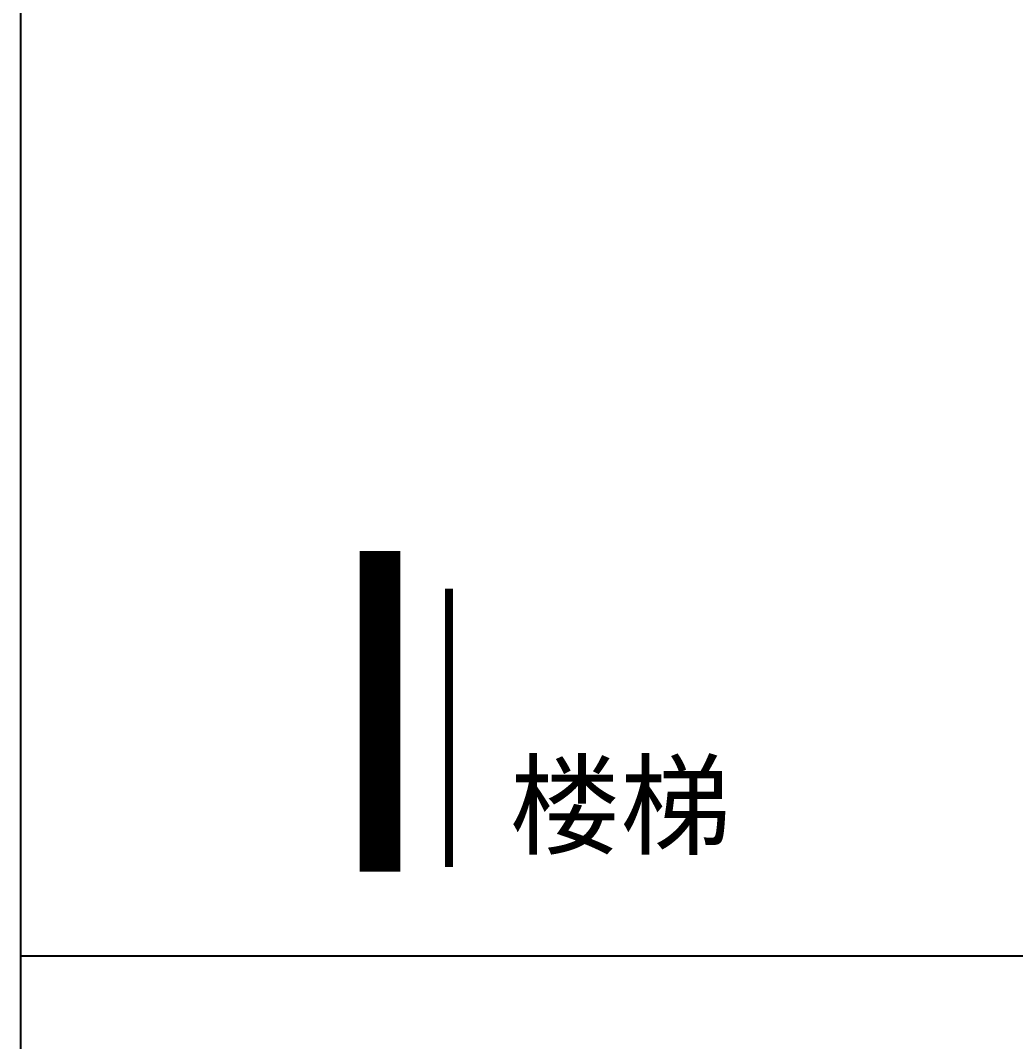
# Model space of a CAD drawing. Extents: x 185064 to 343242, y -369192 to -264966.
# Drawn here: x 185064 to 191196, y -362898 to -356605 of the extents above; entities that cross this region are included whole.
import ezdxf

# ---------------------------------------------------------------- set-up
doc = ezdxf.new("R2010")
doc.units = 0
doc.styles.add('CCD-HB', font='hbsmall.shx')

msp = doc.modelspace()

# ---------------------------------------------------------------- linework, layer by layer
at = {"color": 8}
for p, q in [((185063.7, -264965.6), (185063.7, -369192.2)), ((185063.7, -362369.2), (217097.2, -362369.2))]:
    msp.add_line(p, q, dxfattribs=at)
for points, const_width in [([(187280, -359875.5), (187280, -361851)], 250), ([(187705, -360107), (187705, -361822.3)], 50)]:
    msp.add_lwpolyline(points, dxfattribs=dict(at, const_width=const_width))

# ---------------------------------------------------------------- texts
at = {"color": 7, "insert": (188078.6, -361193.1), "char_height": 500, "width": 5680.474, "attachment_point": 1, "style": 'CCD-HB'}
msp.add_mtext('{\\fFangSong|b0|i0|c134|p49;楼梯}', dxfattribs=at)

doc.saveas('drawing.dxf')
